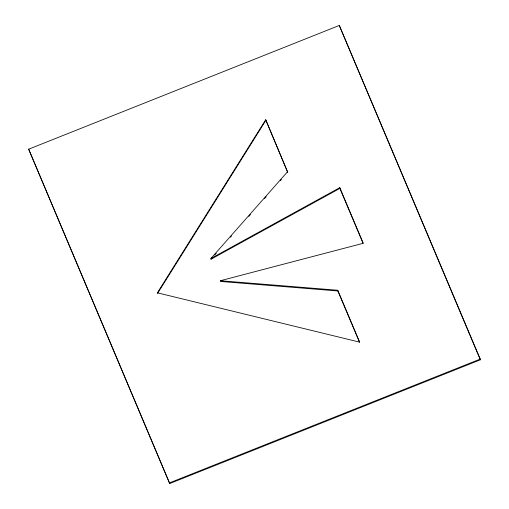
<?xml version="1.0" encoding="UTF-8"?>
<svg xmlns="http://www.w3.org/2000/svg" width="509" height="509" viewBox="0 0 509 509"><rect width="100%" height="100%" fill="white"/><g stroke="black" fill="none" stroke-linecap="round" stroke-linejoin="round"><path stroke-width="0.76" d="M265.711 119.723L287.731 172.341L265.711 119.723L157.376 292.809L359.678 342.156L337.753 290.257L220.321 280.733L220.422 281.445L337.849 290.97L359.469 342.143M157.478 293.528L265.806 120.442M210.923 258.489L339.777 187.668L339.872 188.387L211.025 259.202L210.923 258.489L287.636 171.628M211.025 259.202L212.075 258.012M214.703 255.041L216.28 253.253M230.462 237.188L231.512 235.998M248.856 216.37L250.428 214.582M264.616 198.516L266.194 196.735M280.376 180.67L281.432 179.48M28.663 149.188L339.287 25.45L480.241 359.093L480.337 359.812L169.713 483.55L28.663 149.188L169.713 483.55M169.612 482.837L480.241 359.093M220.321 280.733L363.267 243.277L339.777 187.668M480.337 359.812L339.287 25.45M339.872 188.387L363.057 243.264M337.753 290.257L337.849 290.97"/></g></svg>
